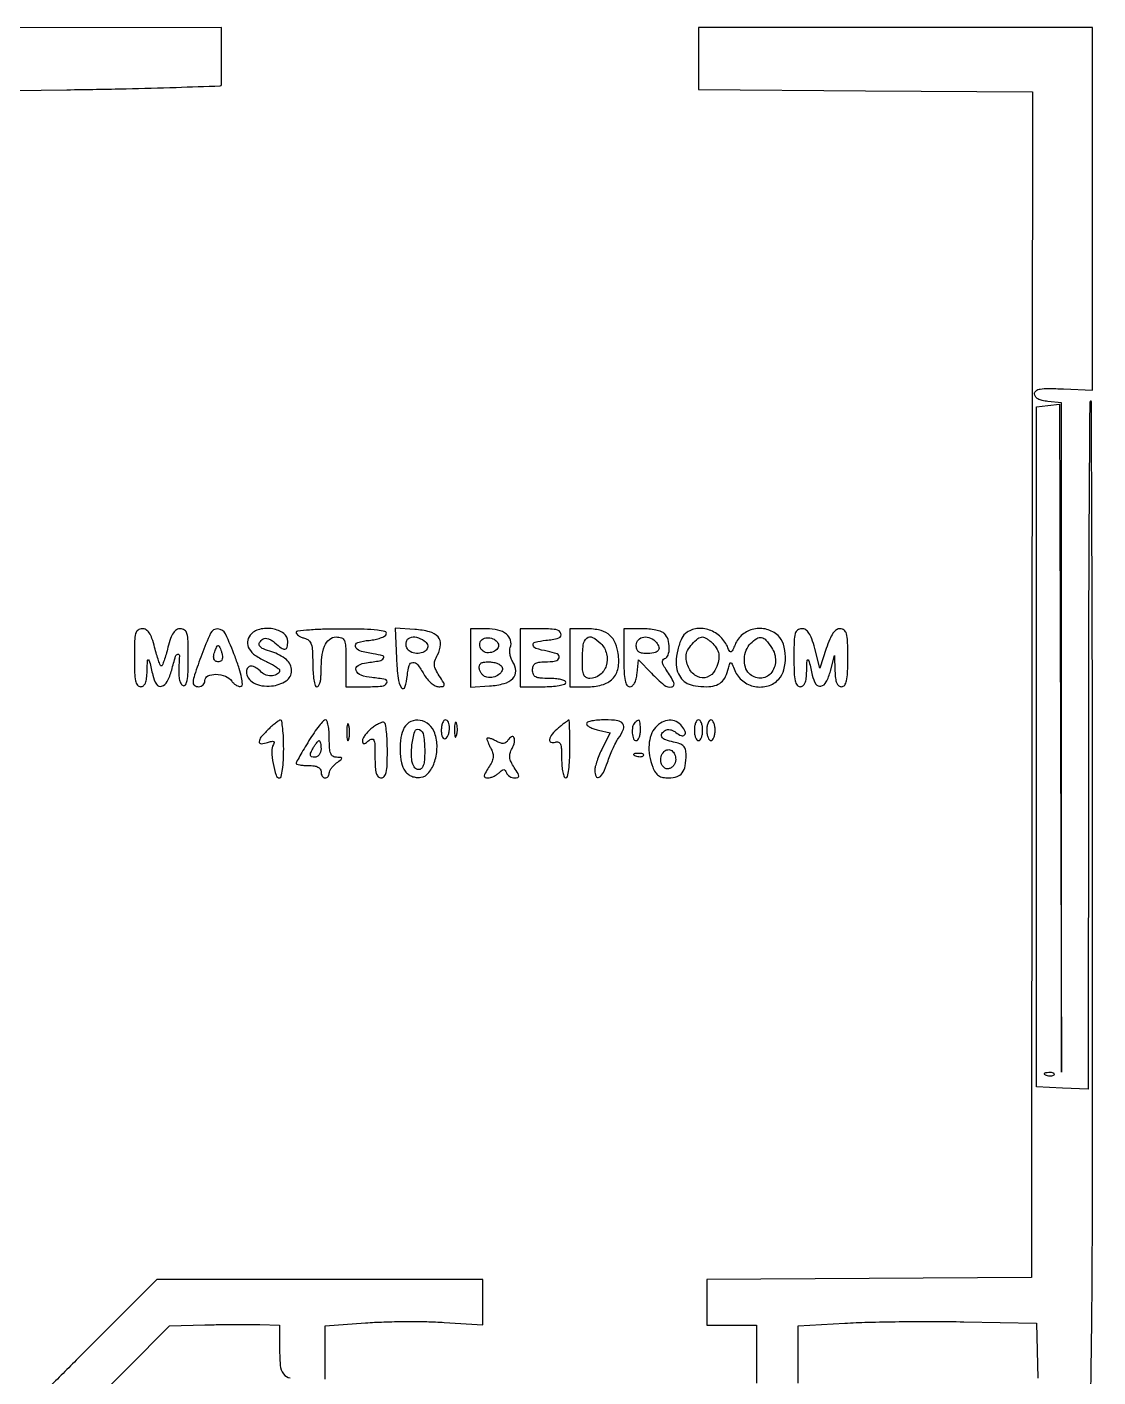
# Model space of a CAD drawing. Extents: x 1 to 1003, y 66 to 993.
# Drawn here: x 745.1 to 1003.3, y 667.5 to 993.1 of the extents above; entities that cross this region are included whole.
import ezdxf

# ---------------------------------------------------------------- set-up
doc = ezdxf.new("R2010")
doc.units = 0

msp = doc.modelspace()

# ---------------------------------------------------------------- linework, layer by layer
for points in [[(1001.447181, 656.074341, 0.00151), (1001.745589, 675.069799, 0.002885), (1001.957817, 705.74935, 0.000287), (1002, 779.273655, 0.00037), (1001.964856, 826.811145, 0.00062), (1001.856259, 866.747062, 0.000022), (1001.712065, 902.76106, 0.666716), (1001.51067, 902.844003, 0.197232), (1001.30938, 902.362457, 0.000048), (1001.15544, 878.198098, 0.000916), (1001.036293, 851.384339, 0.000554), (1000.98852, 819.630194), (1000.9557, 736.905715), (994.72785, 737.202858), (988.5, 737.5), (988.5, 819.5), (988.5, 901.5), (991.244071, 901.81585), (993.988142, 902.1317), (994.252998, 821.565797), (994.517855, 740.999893), (994.508927, 821.749947), (994.5, 902.5), (991.25, 902.813358, -0.033094), (989.851412, 903.042341, -0.071336), (988.83658, 903.436983, -0.104613), (988.221151, 903.978693, -0.161522), (988, 904.645418, -0.235459), (988.369278, 905.386111, -0.120057), (989.34801, 905.807827, -0.0463), (991.267393, 905.952703, -0.007548), (995.002253, 905.832059), (1002.004506, 905.5), (1002.002253, 949.25), (1002, 993), (954.5, 993), (907, 993), (907, 985.511344), (907, 978.022689), (947.25, 977.761344), (987.5, 977.5), (987.376272, 834.5), (987.252544, 691.5), (948.126272, 691.238393), (909, 690.976785), (909, 685.488393), (909, 680), (915, 680), (921, 680), (921, 673), (921, 666)], [(717.5, 977.5), (754.750906, 978, 0.001886), (769.034646, 978.245622, 0.003144), (781.059092, 978.573437, 0.000398), (791.701046, 978.939039, 0.40431), (792.000906, 979.25, -0.00026), (792.000545, 979.775238, -0.00001), (792.000266, 981.689062, -0.000018), (792.000066, 983.955272, -0.000013), (792, 986.5), (792, 993), (572.25, 992.757769, 0.00014)], [(817, 667), (817, 673.406675), (817, 679.813351), (826.726816, 680.5426, -0.010634), (831.123631, 680.77834, -0.006494), (836.320377, 680.878699, -0.006507), (841.474026, 680.844208, -0.011472), (845.726816, 680.662716), (855, 680.053583), (855, 685.526791), (855, 691), (815.716088, 691), (776.432176, 691), (757.47181, 671.998093, -0.00238), (750.151043, 664.730808, -0.003897)], [(931, 666), (931, 672.901351), (931, 679.802702), (942.25, 680.465756, -0.008329), (947.779373, 680.6993, -0.003357), (955.335938, 680.841682, -0.00332), (963.476005, 680.886335, -0.004202), (971, 680.814405), (988.5, 680.5), (988.779025, 667.25)], [(759.237267, 659.436921), (779.5, 679.873842), (788, 680.066765, -0.002416), (791.60254, 680.131113, -0.002067), (795.398438, 680.164874, -0.002082), (798.849071, 680.166935, -0.005941), (801.25, 680.129843), (806, 680), (806, 675.081787, 0.018151), (806.17378, 670.29633, 0.144623), (806.943971, 668.24922, 0.195377), (808.589669, 667.267662, 0.037994)]]:
    msp.add_lwpolyline(points, format="xyb")
for points in [[(771, 841, 0.008455), (771.061101, 837.386832, 0.044348), (771.303571, 835.416667, 0.103378), (771.764111, 834.377357, 0.241448), (772.5, 834, 0.17209), (773.177117, 834.240162, 0.123267), (773.663435, 834.888158, 0.071052), (773.96154, 836.024035, 0.023439), (774.078947, 837.75, -0.004918), (774.15933, 840.351852, -0.601707), (774.397038, 840.46572, -0.178649), (774.695266, 840.011134, -0.002491), (775.431581, 836.75, 0.086652), (776.31325, 834.604799, 0.330018), (777.58239, 834.111894, 0.212327), (778.93818, 835.220705, 0.050995), (780, 838, -0.006415), (780.948666, 841.351235, -0.275784), (781.470765, 841.831722, -0.48415), (781.857814, 841.508321, -0.008338), (781.720098, 838.358949, 0.028501), (781.714974, 836.847086, 0.048405), (781.904254, 835.597509, 0.062564), (782.255104, 834.698366, 0.185515), (782.75, 834.275616, 0.357266), (783.333489, 834.486089, 0.088302), (783.721492, 835.510087, 0.037993), (783.941695, 837.50208, 0.008537), (784, 840.916667, 0.006794), (783.944491, 845.001723, 0.058172), (783.683602, 846.808711, 0.167209), (783.107242, 847.667748, 0.163558), (782.118715, 848, 0.136956), (781.172229, 847.735791, 0.109471), (780.403453, 847.001427, 0.065817), (779.743238, 845.664739, 0.020166), (779.104317, 843.5, -0.009224), (778.63596, 841.775013, -0.014726), (778.16564, 840.321875, -0.008553), (777.726647, 839.154081, -0.307725), (777.5, 839, -0.307725), (777.273353, 839.154081, -0.008553), (776.83436, 840.321875, -0.014726), (776.36404, 841.775013, -0.009224), (775.895683, 843.5, 0.020166), (775.256762, 845.664739, 0.065817), (774.596547, 847.001427, 0.109471), (773.827771, 847.735791, 0.136956), (772.881285, 848, 0.162151), (771.893533, 847.67102, 0.16786), (771.317189, 846.819785, 0.058786), (771.055789, 845.031114, 0.00692)], [(787.240852, 841.75, 0.003727), (785.519276, 836.834189, 0.058593), (785.145326, 835.099789, 0.26697), (785.498635, 834.322178, 0.156909), (786.5, 834, 0.099038), (787.072457, 834.114514, 0.097945), (787.559375, 834.440625, 0.097945), (787.885486, 834.927543, 0.099038), (788, 835.5, -0.298657), (788.727329, 836.609055, -0.108205), (790.664025, 836.990221, -0.086891), (792.93663, 836.542332, -0.143853), (794.476957, 835.3624, 0.050065), (795.01335, 834.764732, 0.058307), (795.632979, 834.319702, 0.06767), (796.238631, 834.083932, 0.148003), (796.730834, 834.1124, 0.334999), (797.058965, 834.621351, 0.03168), (796.842978, 836.185928, 0.027212), (796.271371, 838.379352, 0.011575), (795.280111, 841.25, 0.022083), (792.967043, 846.724035, 0.272652), (791.165759, 847.941814, 0.305441), (789.392888, 846.901229, 0.025713)], [(798.930433, 846.416177, 0.152547), (798.272709, 844.815924, 0.160772), (798.662369, 843.163737, 0.105185), (800.200428, 841.545586, 0.044486), (802.82534, 840.069533, -0.017431), (804.041525, 839.469697, -0.025184), (805.067444, 838.849955, -0.023019), (805.832107, 838.280863, -0.224923), (806, 837.926521, -0.253369), (805.534874, 837.067564, -0.123406), (804.320675, 836.64809, -0.097758), (802.808151, 836.811822, -0.121257), (801.600367, 837.54249, 0.055739), (800.286828, 838.591804, 0.135946), (799.110832, 838.945862, 0.238021), (798.323797, 838.570385, 0.166079), (798, 837.622445, 0.151371), (798.4693, 836.107796, 0.114288), (799.760319, 834.923555, 0.09104), (801.723811, 834.24416, 0.062636), (804.083827, 834.181769, 0.119005), (807.577647, 835.400291, 0.252887), (808.916969, 837.834879, 0.225405), (807.660349, 840.533101, 0.103428), (804.145765, 842.387127, -0.030736), (802.122447, 843.104565, -0.147213), (801.192186, 843.879459, -0.300518), (801.192126, 844.693982, -0.108784), (802.063013, 845.538944, -0.154149), (802.598681, 845.674402, -0.065827), (803.332449, 845.533534, -0.056367), (804.137534, 845.160643, -0.047335), (804.891754, 844.597961, 0.024523), (806.426033, 843.340599, 0.185104), (807.312963, 843.093773, 0.319773), (807.839244, 843.549463, 0.059612), (808, 844.893011, 0.240302), (807.007371, 846.839127, 0.115785), (804.355894, 847.950578, 0.101701), (801.20244, 847.836012, 0.161137)], [(810, 847.081654, 0.186461), (810.140081, 846.719082, 0.058154), (810.5875, 846.328843, 0.049039), (811.234453, 845.972831, 0.037339), (812, 845.710251, -0.11328), (813.032458, 845.170935, -0.137813), (813.637237, 844.267525, -0.067549), (813.928736, 842.675799, -0.011559), (814, 839.59362, 0.016816), (814.072137, 837.449371, 0.027419), (814.29375, 835.643126, 0.026243), (814.60875, 834.294031, 0.333872), (815, 834, 0.24842), (815.383915, 834.20329, 0.065618), (815.70625, 834.844531, 0.050705), (815.927161, 835.773719, 0.033034), (816, 836.875, -0.024208), (816.200822, 841.020396, -0.070448), (816.873748, 843.800565, -0.121431), (818.018918, 845.405259, -0.179207), (819.625, 846, -0.083248), (820.963902, 845.775523, -0.21881), (821.651042, 845.118421, -0.086884), (821.944062, 843.698994, -0.007561), (822, 840), (822, 834), (827, 834, 0.021703), (830.689287, 834.160209, 0.246115), (831.880489, 834.922781, 0.512601), (831.509498, 835.734642, 0.028066), (828.25, 836.189635, -0.065592), (825.64766, 836.754031, -0.226991), (824.467671, 837.947286, -0.364966), (824.921346, 839.129222, -0.096639), (827, 839.799035, 0.01431), (830.133074, 840.265079, 0.191671), (831.102474, 840.866157, 0.52996), (830.89411, 841.459646, 0.028672), (828.578168, 841.931941, -0.034853), (825.386508, 842.623983, -0.254971), (824.315735, 843.688578, -0.417083), (824.859529, 844.680907, -0.048865), (827.61072, 845.18594, 0.029071), (829.069582, 845.394532, 0.038087), (830.364551, 845.761699, 0.042064), (831.34518, 846.219171, 0.185325), (831.741018, 846.704952, 0.429642), (831.425073, 847.291127, 0.037892), (829.582808, 847.643719, 0.02283), (826.413961, 847.858594, 0.005286), (821.068317, 847.919974, 0.007187), (816.824392, 847.862828, 0.01194), (813.251318, 847.677872, 0.005601), (810.308327, 847.421781, 0.385792)], [(834.205047, 840.806627, 0.018971), (834.576755, 836.068136, 0.114294), (835.403526, 833.758996, 0.636785), (836.232556, 833.871332, 0.051529), (836.813358, 836.75, -0.043876), (837.260554, 839.155384, -0.318956), (838.122411, 839.854867, -0.252052), (839.265332, 839.331314, -0.032533), (840.79651, 837.006323, 0.043094), (841.586248, 835.860516, 0.045564), (842.547447, 834.890181, 0.050178), (843.528439, 834.220786, 0.124419), (844.36501, 834.006323, 0.033226), (845.446451, 834.074584, 0.360882), (845.722851, 834.372078, 0.152926), (845.579208, 834.940515, 0.007256), (844.511636, 836.622585, -0.028174), (843.640968, 838.130255, -0.096894), (843.336467, 839.212841, -0.106052), (843.475745, 840.275594, -0.03746), (844.100447, 841.687686, 0.100272), (844.837213, 844.143001, 0.208867), (844.220686, 846.002378, 0.148286), (842.179406, 847.238188, 0.04621), (838.602614, 847.806627), (833.910095, 848.113254)], [(852, 840.945209), (852, 833.890418), (856.647567, 834.195209, 0.049029), (860.12284, 834.768413, 0.135108), (862.246106, 836.012572, 0.2063), (862.927649, 837.794661, 0.129881), (862.25892, 839.957011, -0.051021), (861.833742, 840.823233, -0.044234), (861.567686, 841.800011, -0.046527), (861.488345, 842.736378, -0.089727), (861.62809, 843.473202, 0.16609), (861.692789, 845.210089, 0.154197), (860.68754, 846.686014, 0.108338), (858.651303, 847.67227, 0.058872), (855.877555, 848), (852, 848)], [(864, 841), (864, 834), (869.5, 834, 0.017105), (871.60834, 834.072146, 0.027868), (873.384375, 834.29375, 0.026982), (874.707933, 834.608967, 0.332234), (875, 835, 0.295869), (874.748945, 835.387127, 0.04382), (873.825, 835.70625, 0.037669), (872.532944, 835.92761, 0.023598), (871, 836, -0.017388), (868.849164, 836.074821, -0.098846), (867.75, 836.375, -0.184152), (867.195784, 836.978414, -0.094959), (867, 838, -0.080498), (867.15741, 838.971387, -0.164533), (867.617623, 839.579989, -0.117871), (868.477941, 839.90632, -0.031983), (869.940983, 840, 0.03913), (872.543792, 840.204011, 0.30635), (873.386796, 840.990907, 0.374648), (872.903447, 841.89348, 0.04422), (870.52779, 842.560764, -0.026308), (867.811737, 843.219814, -0.294562), (867.122611, 844.02608, -0.387488), (867.637936, 844.771236, -0.032002), (870.172988, 845.186642, 0.041524), (873.329976, 845.765813, 0.445338), (873.852231, 846.797987, 0.2734), (872.628519, 847.762542, 0.033453), (869.083333, 848), (864, 848)], [(876, 841), (876, 834), (880.476947, 834, 0.076322), (884.086755, 834.554241, 0.143419), (886.51876, 836.181164, 0.14416), (887.681262, 838.856132, 0.077419), (887.569086, 842.483434, 0.073478), (886.685484, 845.045219, 0.122728), (885.184921, 846.745561, 0.10581), (882.887221, 847.697199, 0.045488), (879.565741, 848), (876, 848)], [(889, 841, 0.008804), (889.062137, 837.471523, 0.041826), (889.301309, 835.468119, 0.091376), (889.741125, 834.381716, 0.256376), (890.436642, 834, 0.178112), (891.052276, 834.226489, 0.093219), (891.572559, 834.870085, 0.065527), (891.962359, 835.896094, 0.034035), (892.186642, 837.25), (892.5, 840.5), (895.65121, 837.25, 0.027252), (898.730028, 834.402763, 0.224851), (900.529268, 833.944293, 0.489977), (901.051468, 834.980617, 0.041668), (899.312067, 837.964849, -0.022715), (898.585393, 839.109643, -0.086167), (898.297228, 839.903363, -0.179843), (898.393367, 840.433094, -0.180325), (898.812067, 840.770689, 0.234707), (899.673436, 841.627627, 0.082413), (899.963666, 843.398436, 0.074501), (899.665006, 845.36486, 0.122087), (898.8, 846.8, 0.113847), (898.058323, 847.263632, 0.029295), (896.689375, 847.6475, 0.028275), (895.034141, 847.911702, 0.025442), (893.3, 848), (889, 848)], [(904.231729, 847.164378, 0.147078), (902.94921, 845.681814, 0.047539), (902.009234, 842.902328, 0.047671), (901.596808, 839.884767, 0.101316), (901.973829, 837.568836, 0.081425), (902.93201, 835.917667, 0.102904), (904.304561, 834.813609, 0.082355), (906.249301, 834.194977, 0.035927), (908.959343, 834, 0.066612), (910.959089, 834.267603, 0.110487), (912.457103, 835.059209, 0.105081), (913.523527, 836.447027, 0.056152), (914.235001, 838.5, -0.016971), (914.531507, 839.635792, -0.441392), (914.786494, 839.759013, -0.195473), (915.08847, 839.467793, -0.006335), (915.766005, 837.886385, 0.128787), (917.659914, 835.386119, 0.119122), (920.591198, 834.044496, 0.121365), (923.767669, 834.201681, 0.136906), (926.345012, 835.828741, 0.119667), (927.58363, 838.110296, 0.06903), (927.963863, 841.229032, 0.069991), (927.483483, 844.277933, 0.135624), (926.171259, 846.345012, 0.118567), (923.442865, 847.833883, 0.119439), (920.343658, 847.913698, 0.121286), (917.587361, 846.570684, 0.124751), (915.804199, 844.113615, -0.016924), (915.279459, 842.917465, -0.126092), (914.883774, 842.445887, -0.385465), (914.548878, 842.484232, -0.09843), (914.250315, 843, 0.106837), (912.617899, 845.714807, 0.106049), (910.006136, 847.521797, 0.111584), (906.995599, 848.043811, 0.129466)], [(930, 841, 0.008455), (930.061101, 837.386832, 0.044348), (930.303571, 835.416667, 0.103378), (930.764111, 834.377357, 0.241448), (931.5, 834, 0.17209), (932.177117, 834.240162, 0.123267), (932.663435, 834.888158, 0.071052), (932.96154, 836.024035, 0.023439), (933.078947, 837.75, -0.004918), (933.15933, 840.351852, -0.601707), (933.397038, 840.46572, -0.178649), (933.695266, 840.011134, -0.002491), (934.431581, 836.75, 0.082945), (935.279321, 834.643389, 0.322498), (936.501674, 834.128369, 0.221933), (937.796481, 835.137347, 0.053162), (938.797308, 837.75), (939.793295, 841.5), (939.896648, 837.75, 0.023687), (940.025739, 836.03013, 0.070555), (940.3323, 834.892225, 0.121391), (940.823026, 834.240827, 0.172573), (941.5, 834, 0.241448), (942.235889, 834.377357, 0.103378), (942.696429, 835.416667, 0.044348), (942.938899, 837.386832, 0.008455), (943, 841, 0.0071), (942.943521, 844.977233, 0.056701), (942.684842, 846.790798, 0.159489), (942.124453, 847.662631, 0.172482), (941.175568, 848, 0.152091), (940.252547, 847.712586, 0.088006), (939.418257, 846.888415, 0.055794), (938.624287, 845.450376, 0.019986), (937.813524, 843.25), (936.275913, 838.5), (935.019241, 843.25, 0.018695), (934.319342, 845.54488, 0.062682), (933.624732, 846.951786, 0.106253), (932.837579, 847.723167, 0.141831), (931.881285, 848, 0.162151), (930.893533, 847.67102, 0.16786), (930.317189, 846.819785, 0.058786), (930.055789, 845.031114, 0.00692)], [(791.803347, 840.145833, -0.132324), (790.885926, 840.052542, -0.237641), (790.288005, 840.487037, -0.156806), (790.132666, 841.42174, -0.060234), (790.483797, 842.706872, -0.012562), (790.956134, 843.787233, -0.32904), (791.218824, 843.929974, -0.26417), (791.480749, 843.72897, -0.009302), (791.973183, 842.5, -0.044492), (792.195313, 841.708388, -0.064254), (792.236179, 840.983464, -0.084019), (792.101235, 840.431223, -0.202458)], [(840.878115, 845.096491, -0.078477), (841.35273, 844.679176, -0.089711), (841.649564, 844.153424, -0.099558), (841.725209, 843.602982, -0.123544), (841.569098, 843.111803, -0.166583), (840.545205, 842.271748, -0.104437), (838.997892, 842.03974, -0.106956), (837.518288, 842.453037, -0.181685), (836.67589, 843.402234, -0.152624), (836.581796, 844.882082, -0.241576), (837.395708, 845.822368, -0.161484), (838.982192, 845.922516, -0.077014)], [(858.750292, 844.250526, -0.249378), (858.57136, 843.191465, -0.140064), (857.494101, 842.395546, -0.117741), (856.004745, 842.21052, -0.170266), (854.819915, 842.780085, -0.08302), (854.473513, 843.265571, -0.075174), (854.288842, 843.854185, -0.077648), (854.289464, 844.452938, -0.099717), (854.480369, 844.968236, -0.179958), (855.394309, 845.679186, -0.118434), (856.737936, 845.77237, -0.113816), (858.018555, 845.241192, -0.158698)], [(883.428571, 844.428571, -0.13608), (884.842616, 841.929413, -0.137534), (884.759803, 839.069964, -0.150562), (883.236677, 836.849262, -0.169273), (880.8, 836, -0.127425), (879.908009, 836.231075, -0.169118), (879.353846, 836.851852, -0.08279), (879.071823, 838.064555, -0.015825), (879, 840.333333, -0.029098), (879.216301, 844.046919, -0.178904), (880.070388, 845.726547, -0.319771), (881.443153, 845.90228, -0.073565)], [(896.868879, 844.657991, -0.102305), (897.461051, 843.544633, -0.267829), (897.254841, 842.696298, -0.162665), (896.233432, 842.15612, -0.041013), (894.333333, 842, -0.052006), (893.254925, 842.112472, -0.125855), (892.541667, 842.464286, -0.142291), (892.137189, 843.082344, -0.074337), (892, 844, -0.186637), (892.508674, 845.315268, -0.176399), (893.783806, 845.984854, -0.140018), (895.439322, 845.744969, -0.114483)], [(910.428571, 844.428571, -0.072937), (911.481403, 843.013867, -0.103311), (911.926244, 841.513739, -0.093333), (911.752792, 839.847776, -0.050425), (910.964816, 837.934259, -0.184894), (909.09908, 836.318427, -0.204149), (906.725732, 836.448333, -0.158793), (904.732924, 838.389999, -0.121452), (904, 841.36283, -0.130171), (904.352558, 842.694097, -0.048535), (905.477395, 844.287267, -0.048184), (906.854763, 845.603597, -0.168171), (908, 846, -0.115276), (908.43231, 845.898988, -0.028815), (909.066964, 845.538393, -0.027899), (909.764035, 845.030055, -0.024887)], [(924.618798, 843.459036, -0.149211), (925.570843, 840.194987, -0.177102), (924.436839, 837.209465, -0.220792), (921.893095, 836.065511, -0.195796), (919.2, 837.2, -0.125389), (918.293874, 838.725721, -0.084647), (918.055291, 840.745924, -0.08164), (918.502655, 842.801849, -0.102411), (919.571429, 844.428571, -0.050235), (921.048305, 845.635159, -0.196056), (922.181493, 845.861832, -0.167118), (923.267914, 845.238417, -0.034672)], [(859.569098, 838.888197, -0.24223), (859.646059, 837.90693, -0.135316), (858.887414, 836.941509, -0.10129), (857.518205, 836.307128, -0.101613), (856.011484, 836.262737, -0.097854), (855.417381, 836.491912, -0.067104), (854.861869, 836.957214, -0.064316), (854.427399, 837.577422, -0.073222), (854.188159, 838.261484, -0.088577), (854.177143, 839.073788, -0.185678), (854.49179, 839.610428, -0.131943), (855.183565, 839.911874, -0.037161), (856.367659, 840, -0.040511), (857.380466, 839.917805, -0.043101), (858.345233, 839.673408, -0.047254), (859.128795, 839.315293, -0.124156)], [(803.25, 823.654389, 0.020788), (801.516278, 821.791411, 0.168536), (801.096482, 820.721703, 0.44424), (801.577247, 820.25109, 0.061566), (803.125229, 820.539746, -0.020251), (804.093023, 820.804296, -0.142854), (804.575012, 820.776575, -0.373035), (804.717075, 820.525824, -0.088969), (804.526111, 820.042249, 0.153403), (804.108466, 818.400741, 0.032865), (804.467613, 815.447008, 0.029378), (805.170101, 812.642575, 0.32768), (806.045313, 812, 0.356383), (806.422158, 812.307681, 0.016463), (806.719561, 814.05625, 0.021082), (806.931241, 816.316308, 0.012808), (807, 819, 0.010058), (806.946089, 821.679745, 0.016858), (806.779688, 823.925995, 0.010942), (806.548116, 825.703627, 0.393566), (806.25, 825.939558, 0.127181), (805.835733, 825.796076, 0.016136), (805.059375, 825.243357, 0.018075), (804.166453, 824.510728, 0.014125)], [(813.085774, 820.984977, 0.004026), (811.903254, 819.028006, 0.006052), (810.906446, 817.300655, 0.002711), (810.085092, 815.817917, 0.125768), (810, 815.484977, 0.343052), (810.148041, 815.294599, 0.022163), (810.88125, 815.142462, 0.024879), (811.849925, 815.034961, 0.015196), (813, 815, -0.033607), (814.322075, 814.911037, -0.082504), (815.25, 814.625, -0.12651), (815.797909, 814.148955, -0.152103), (816, 813.5, 0.064853), (816.074694, 812.926543, 0.082425), (816.29375, 812.440625, 0.098894), (816.618646, 812.115568, 0.148195), (817, 812, 0.113217), (817.381465, 812.087499, 0.100251), (817.70625, 812.334804, 0.094072), (817.924174, 812.704545, 0.086463), (818, 813.139757, -0.11302), (818.121433, 813.670117, -0.04167), (818.514063, 814.33494, -0.038672), (819.080377, 815.015455, -0.037549), (819.75, 815.607954, 0.005777), (820.86788, 816.477084, 0.22845), (821, 816.75116, 0.395521), (820.838561, 816.923317, 0.011517), (819.75, 816.968197, -0.138816), (818.889798, 817.228682, -0.159422), (818.348989, 817.891058, -0.077007), (818.071403, 819.163376, -0.015275), (818, 821.5, 0.019131), (817.933979, 823.224879, 0.03099), (817.731446, 824.678125, 0.032232), (817.441975, 825.745307, 0.320735), (817.085774, 826, 0.213889), (816.587734, 825.776735, 0.013667), (815.533656, 824.526837, 0.018083), (814.334459, 822.906451, 0.012339)], [(822.232003, 823, 0.011065), (822.259713, 821.748017, 0.052887), (822.366341, 821.042188, 0.542911), (822.521012, 820.99086, 0.161593), (822.689326, 821.25, 0.039571), (822.831531, 822.047266, 0.024357), (822.877971, 823, 0.024357), (822.831531, 823.952734, 0.039571), (822.689326, 824.75, 0.161593), (822.521012, 825.00914, 0.542911), (822.366341, 824.957812, 0.052887), (822.259713, 824.251983, 0.011065)], [(828.245, 823.997306, 0.029836), (827.385785, 823.212272, 0.033304), (826.659469, 822.357351, 0.035404), (826.14895, 821.555376, 0.124666), (826, 820.967263, 0.075239), (826.079255, 820.443561, 0.334785), (826.316119, 820.272922, 0.150087), (826.733893, 820.411263, 0.018753), (827.5, 821, -0.117642), (828.269355, 821.379756, -0.37241), (828.737549, 821.130816, -0.085368), (828.95856, 820.033714, -0.007117), (829, 817.122445, 0.01354), (829.068549, 814.591626, 0.057741), (829.323207, 813.103741, 0.121728), (829.790783, 812.300438, 0.203075), (830.5, 812, 0.230879), (831.228989, 812.35557, 0.109024), (831.691779, 813.323497, 0.04769), (831.937162, 815.150662, 0.009548), (832, 818.440983, 0.010943), (831.945235, 820.942866, 0.016275), (831.778219, 823.126996, 0.01135), (831.543844, 824.898115, 0.219149), (831.245, 825.348581, 0.206026), (830.809863, 825.413104, 0.041036), (830.052313, 825.144123, 0.03724), (829.159906, 824.659315, 0.027147)], [(836.067258, 824.125674, 0.082895), (835.257661, 821.730734, 0.045843), (835.044371, 818.642246, 0.046165), (835.389537, 815.652377, 0.106442), (836.306028, 813.59616, 0.074966), (837.012304, 812.883677, 0.068412), (837.918719, 812.38436, 0.06589), (838.958796, 812.135, 0.061062), (840.056028, 812.15503, 0.19634), (842.020474, 813.300689, 0.087432), (843.430953, 816.005638, 0.075761), (843.971154, 819.462825, 0.085226), (843.414796, 822.777982, 0.127733), (842.042133, 824.826293, 0.137073), (839.88068, 825.880682, 0.15237), (837.656266, 825.610184, 0.16548)], [(845, 823.440983, 0.035659), (845.068671, 822.479336, 0.083483), (845.287316, 821.794783, 0.1651), (845.615199, 821.478234, 0.253782), (846, 821.5, 0.111412), (846.383556, 821.876024, 0.050262), (846.70625, 822.50665, 0.046318), (846.925923, 823.270704, 0.046881), (847, 824.059017, 0.049547), (846.926216, 824.801778, 0.069539), (846.70625, 825.429836, 0.089706), (846.381787, 825.852535, 0.186414), (846, 826, 0.230178), (845.616918, 825.813779, 0.073461), (845.29375, 825.248289, 0.055981), (845.073066, 824.420991, 0.037227)], [(848.194949, 823.5, 0.012823), (848.235556, 822.431793, 0.080377), (848.356533, 821.900903, 0.597527), (848.51666, 821.883358, 0.087174), (848.692991, 822.269032, 0.037336), (848.832894, 823.036634, 0.029507), (848.872264, 823.880008, 0.030339), (848.814405, 824.671085, 0.06278), (848.655937, 825.269032, 0.31318), (848.47713, 825.386009, 0.333666), (848.315079, 825.257153, 0.052471), (848.212705, 824.580113, 0.014395)], [(873.25, 824.056438, 0.042597), (871.725122, 822.546692, 0.122924), (871.06894, 821.224336, 0.392326), (871.437134, 820.598441, 0.165925), (872.5, 820.638374, -0.17943), (873.224271, 820.646577, -0.221214), (873.699837, 820.176897, -0.07713), (873.942335, 818.994317, -0.012076), (874, 816.606989, 0.020454), (874.072264, 814.84119, 0.032998), (874.29375, 813.353303, 0.035686), (874.611202, 812.270112, 0.313276), (875, 812, 0.350432), (875.405433, 812.323933, 0.020168), (875.714286, 814, 0.022889), (875.930567, 816.243014, 0.01259), (876, 819, 0.003348), (875.982044, 821.68186, 0.00562), (875.926563, 823.933977, 0.001279), (875.851696, 825.881289, 0.441219), (875.75, 825.966731, 0.127753), (875.585534, 825.899812, 0.00298), (874.9125, 825.391859, 0.006415), (874.130334, 824.778141, 0.004284)], [(880, 825.079455, 0.225028), (880.188019, 824.682843, 0.047463), (880.842072, 824.244371, 0.041096), (881.768774, 823.83765, 0.028815), (882.866627, 823.529294), (885.733254, 822.899677), (883.866627, 819.238396, 0.017665), (883.152128, 817.705437, 0.017712), (882.548322, 816.127228, 0.017842), (882.120633, 814.716227, 0.064747), (882, 813.788558, 0.108735), (882.314349, 812.360168, 0.454655), (883.055709, 812.143675, 0.139551), (884.089048, 813.311986, 0.033103), (885.064737, 815.75, -0.014864), (885.631275, 817.330329, -0.012315), (886.325078, 818.977861, -0.0125), (887.03641, 820.457201, -0.032421), (887.642289, 821.472506, 0.046034), (888.905996, 823.727268, 0.262158), (888.78181, 825.045323, 0.212448), (887.524814, 825.80807, 0.031694), (884.5, 826, 0.019264), (882.775129, 825.933518, 0.031193), (881.321875, 825.72959, 0.03258), (880.255655, 825.438038, 0.31998)], [(891.666667, 825.333333, 0.148246), (891.117117, 824.305634, 0.068475), (891.025382, 822.777653, 0.077107), (891.338097, 821.446162, 0.305562), (892, 821, 0.226478), (892.382936, 821.182831, 0.074992), (892.70625, 821.734375, 0.057076), (892.926884, 822.542644, 0.038131), (893, 823.5, 0.011827), (892.959636, 825.206136, 0.146405), (892.746711, 825.811817, 0.394613), (892.359821, 825.886341, 0.056055)], [(896.654988, 824.171259, 0.097683), (895.565609, 822.35726, 0.068965), (895.072479, 820.024834, 0.060857), (895.208351, 817.358875, 0.047745), (895.975249, 814.5651, 0.052559), (896.600107, 813.329918, 0.10408), (897.369538, 812.553345, 0.100036), (898.408476, 812.134524, 0.045979), (899.86826, 812, 0.07997), (901.823396, 812.314715, 0.155363), (903.090758, 813.233846, 0.120442), (903.789627, 814.908513, 0.038924), (904, 817.606787, 0.061675), (903.846973, 818.842661, 0.133754), (903.381633, 819.670072, 0.112561), (902.498803, 820.233912, 0.036716), (901, 820.65, -0.036299), (899.088458, 821.178954, -0.159109), (898.173495, 821.886278, -0.306175), (898.171172, 822.686774, -0.106879), (899.043805, 823.527073, -0.128519), (899.552476, 823.683275, -0.067469), (900.215848, 823.621781, -0.060118), (900.92418, 823.365416, -0.056402), (901.567971, 822.943589, 0.075952), (902.813745, 822.194953, 0.309816), (903.632468, 822.370636, 0.297617), (903.785982, 823.214232, 0.073681), (903.020056, 824.475834, 0.106131), (901.609333, 825.585702, 0.126403), (899.955558, 825.927241, 0.116432), (898.237966, 825.434019, 0.081122)], [(906, 823.5, 0.038131), (906.073116, 822.542644, 0.057076), (906.29375, 821.734375, 0.074992), (906.617064, 821.182831, 0.226478), (907, 821, 0.226478), (907.382936, 821.182831, 0.074992), (907.70625, 821.734375, 0.057076), (907.926884, 822.542644, 0.038131), (908, 823.5, 0.038131), (907.926884, 824.457356, 0.057076), (907.70625, 825.265625, 0.074992), (907.382936, 825.817169, 0.226478), (907, 826, 0.226478), (906.617064, 825.817169, 0.074992), (906.29375, 825.265625, 0.057076), (906.073116, 824.457356, 0.038131)], [(909, 823.5, 0.038131), (909.073116, 822.542644, 0.057076), (909.29375, 821.734375, 0.074992), (909.617064, 821.182831, 0.226478), (910, 821, 0.226478), (910.382936, 821.182831, 0.074992), (910.70625, 821.734375, 0.057076), (910.926884, 822.542644, 0.038131), (911, 823.5, 0.038131), (910.926884, 824.457356, 0.057076), (910.70625, 825.265625, 0.074992), (910.382936, 825.817169, 0.226478), (910, 826, 0.226478), (909.617064, 825.817169, 0.074992), (909.29375, 825.265625, 0.057076), (909.073116, 824.457356, 0.038131)], [(816, 819, -0.072129), (815.887057, 818.221142, -0.09192), (815.558102, 817.575694, -0.10511), (815.061118, 817.151382, -0.124952), (814.464816, 817, -0.067049), (813.745231, 817.09693, -0.275318), (813.452551, 817.401388, -0.158653), (813.500546, 817.955954, -0.0226), (814, 819, -0.016854), (814.443865, 819.766136, -0.02397), (814.892487, 820.4125, -0.021557), (815.297185, 820.895152, -0.210508), (815.535184, 821, -0.305107), (815.71552, 820.878661, -0.039496), (815.86346, 820.4125, -0.03519), (815.966384, 819.766528, -0.021917)], [(841, 818.440983, -0.017032), (840.927079, 816.300952, -0.064491), (840.665559, 814.990164, -0.126848), (840.195693, 814.269981, -0.187235), (839.5, 814, -0.229248), (838.621854, 814.42496, -0.103694), (838.036911, 815.597534, -0.063659), (837.792444, 817.483073, -0.028007), (837.929026, 820, -0.046931), (838.593566, 823.212151, -0.465525), (839.704737, 823.684069, -0.245623), (840.738608, 822.233824, -0.034418)], [(856, 821.469442, 0.084033), (856.057978, 821.126905, 0.012971), (856.302483, 820.479844, 0.014161), (856.635479, 819.725161, 0.011884), (857.02973, 818.944449, -0.065571), (857.426378, 817.892077, -0.092085), (857.472264, 816.891694, -0.077056), (857.148819, 815.814198, -0.033665), (856.41472, 814.51019, 0.012674), (855.575305, 813.155381, 0.109961), (855.360042, 812.484081, 0.320534), (855.56566, 812.13243, 0.105719), (856.18499, 812, 0.070063), (856.822783, 812.089812, 0.037068), (857.57356, 812.367188, 0.036011), (858.31375, 812.771547, 0.046107), (858.925, 813.25, -0.026382), (859.6324, 813.850113, -0.164145), (860.076667, 814, -0.247772), (860.413944, 813.821933, -0.062037), (860.708333, 813.25, 0.097013), (860.99796, 812.772118, 0.068019), (861.481961, 812.367188, 0.065455), (862.078556, 812.093483, 0.074992), (862.698343, 812, 0.069085), (863.455131, 812.105067, 0.348094), (863.688214, 812.428167, 0.124394), (863.501035, 813.049674, 0.009999), (862.58528, 814.51019, -0.032388), (861.820811, 815.860078, -0.083848), (861.509212, 816.930661, -0.097456), (861.588861, 817.944868, -0.054736), (862.05129, 819.095837, 0.063708), (862.634077, 820.62485, 0.173619), (862.512319, 821.759491, 0.444125), (861.896011, 821.939499, 0.116898), (861.072801, 821.117794, -0.083745), (860.560627, 820.534627, -0.156256), (859.98104, 820.307813, -0.109187), (859.227056, 820.425239, -0.029855), (858.127174, 820.931939, 0.02079), (857.310862, 821.326085, 0.040208), (856.624857, 821.559432, 0.060854), (856.150687, 821.61947, 0.415499)], [(891.8125, 817.316886, 0.051402), (892.359369, 817.160852, 0.05415), (892.916927, 817.123424, 0.060344), (893.402231, 817.202593, 0.126455), (893.729167, 817.395833, 0.296942), (893.77538, 817.614691, 0.208169), (893.592839, 817.799335, 0.077125), (893.112848, 817.910055, 0.028489), (892.416667, 817.921053, 0.018894), (891.670344, 817.862007, 0.168741), (891.37858, 817.720685, 0.470617), (891.395823, 817.538436, 0.054073)], [(901.5, 816.430362, -0.087068), (901.367985, 815.677995, -0.079116), (900.985937, 814.987389, -0.081012), (900.418387, 814.462969, -0.098819), (899.75, 814.190371, -0.232753), (898.685979, 814.48154, -0.150235), (898.00714, 815.593531, -0.120414), (897.991789, 817.102924, -0.139875), (898.6875, 818.354167, -0.16403), (899.595341, 818.804219, -0.185843), (900.536784, 818.581376, -0.145948), (901.247627, 817.704185, -0.098108)], [(990.8125, 740.316886, 0.051402), (991.359369, 740.160852, 0.05415), (991.916927, 740.123424, 0.060344), (992.402231, 740.202593, 0.126455), (992.729167, 740.395833, 0.296942), (992.77538, 740.614691, 0.208169), (992.592839, 740.799335, 0.077125), (992.112848, 740.910055, 0.028489), (991.416667, 740.921053, 0.018894), (990.670344, 740.862007, 0.168741), (990.37858, 740.720685, 0.470617), (990.395823, 740.538436, 0.054073)]]:
    msp.add_lwpolyline(points, format="xyb", close=True)

doc.saveas('drawing.dxf')
